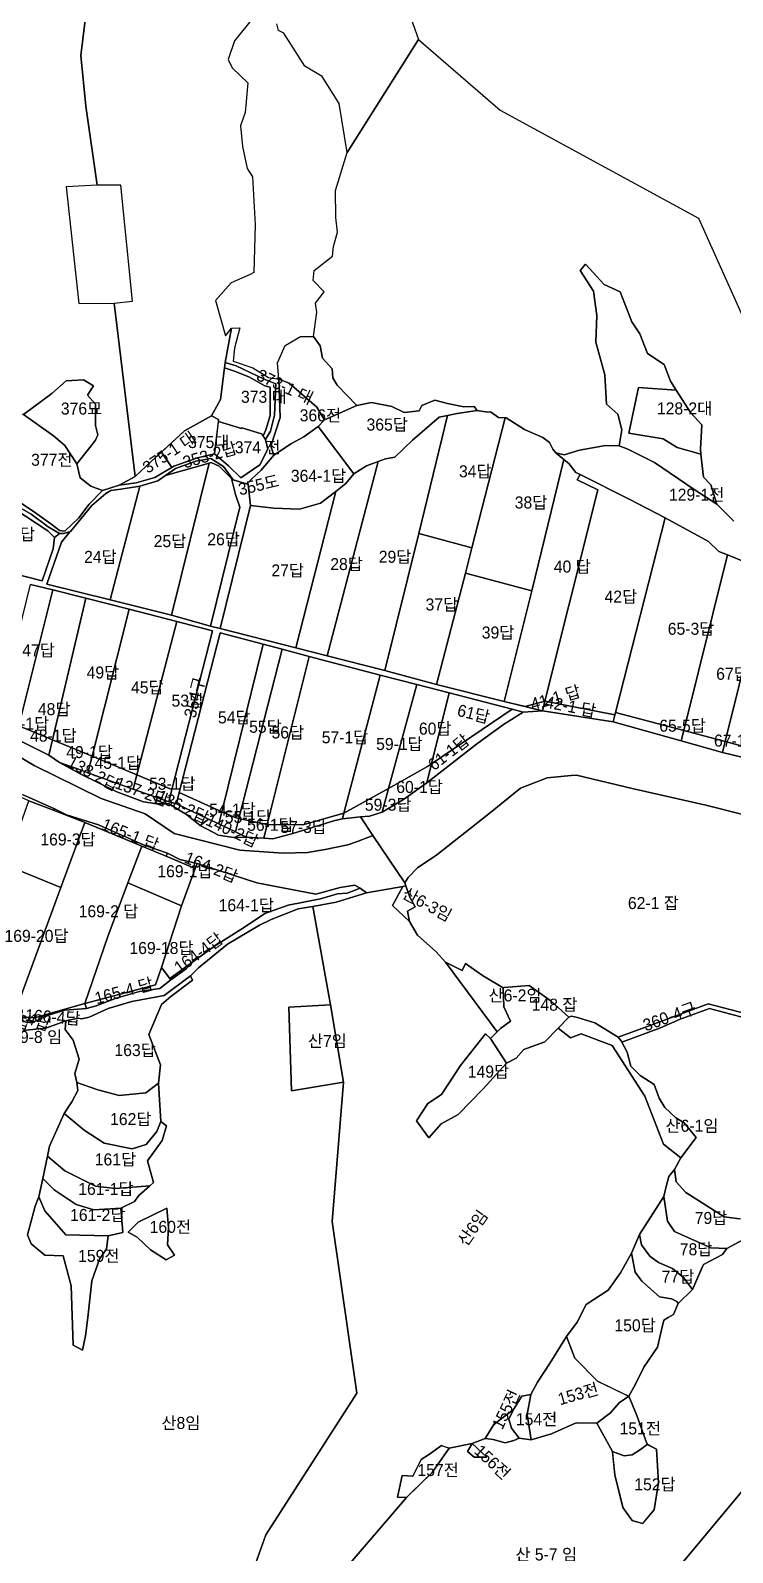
# Model space of a CAD drawing. Header units: metres. Extents: x 425810 to 429904, y 275710 to 280356.
# Drawn here: x 428615 to 428907, y 278879 to 279512 of the extents above; entities that cross this region are included whole.
import ezdxf

# ---------------------------------------------------------------- set-up
doc = ezdxf.new("R2010")
doc.units = ezdxf.units.M
doc.layers.add('00_지번', color=6, linetype='Continuous')
doc.layers.add('00_지적', color=6, linetype='Continuous')
doc.styles.get("Standard").update_dxf_attribs({"font": ''})
doc.styles.get('Standard').set_extended_font_data('Gulim')

msp = doc.modelspace()

# ---------------------------------------------------------------- linework, layer by layer
at = {"layer": '00_지적', "linetype": 'Continuous', "flags": 128}
for points in [[(428641.45, 279543.62), (428636.4, 279501.57), (428638.39, 279480.58), (428643.14, 279447.66), (428630.21, 279446.98), (428635.57, 279398.59), (428650.19, 279398.65), (428658.94, 279326.62), (428652.28, 279323.08), (428645.4, 279320.87), (428640.52, 279322.66), (428636.11, 279326.08), (428634.67, 279331.87), (428640.04, 279338.74), (428642.44, 279341.67), (428643.47, 279343.96), (428642.41, 279347.78), (428642.46, 279356.72), (428639.16, 279360.43), (428641.58, 279364.27), (428637.42, 279366.84), (428630.27, 279366.39), (428624.34, 279361.17), (428612.47, 279352.34)], [(428708.45, 279517.84), (428700.22, 279507.79), (428697.59, 279499.98), (428699.24, 279496.56), (428705.78, 279490.3), (428704.6, 279477.91), (428702.75, 279472.4), (428703.6, 279463.79), (428705.42, 279454.63), (428707.7, 279451.18), (428708.84, 279431.27), (428708.31, 279411.44), (428706.74, 279410.62), (428698.81, 279407.18), (428692.3, 279399.75), (428696.5, 279385.11), (428699.03, 279388.23), (428696.34, 279373.98), (428694.34, 279358.61), (428690.65, 279351.85), (428679.46, 279345.65), (428665.77, 279333.02), (428658.94, 279326.62), (428650.19, 279398.65), (428657.8, 279399.56), (428653.03, 279447.68), (428643.14, 279447.66), (428638.39, 279480.58), (428636.4, 279501.57), (428641.45, 279543.62)], [(428771.98, 279521.58), (428776.73, 279508.26), (428776.73, 279508.26), (428747.01, 279461.37), (428743.78, 279481.68), (428736.69, 279492.87), (428729.45, 279497.26), (428720.68, 279510.91), (428718.55, 279512.01), (428717.75, 279514.86)], [(428907.71, 279308.1), (428900.68, 279315.18), (428898.23, 279323.12), (428895.14, 279326.34), (428894.06, 279335.94), (428893.83, 279337.93), (428894.47, 279348.09), (428889.67, 279353.22), (428883.81, 279362.47), (428881.43, 279366.22), (428878.81, 279373.17), (428871.89, 279377.69), (428868.67, 279385.96), (428865.39, 279390.97), (428860.52, 279403.41), (428853.8, 279406.4), (428846.08, 279414.88), (428843.88, 279412.26), (428849.45, 279403.7), (428850.87, 279393.53), (428850.37, 279382.42), (428854.13, 279368.87), (428854.82, 279356.74), (428859.51, 279352.6), (428861.18, 279346.05), (428860.08, 279339.37), (428854.39, 279339.51), (428843.67, 279337.51), (428837.19, 279335.58), (428833.77, 279336.41), (428832.54, 279338.01), (428831.16, 279340.7), (428828.3, 279342.87), (428820.73, 279346.21), (428813.11, 279351.01), (428812.72, 279351.03), (428809.97, 279351.19), (428806.6, 279353.44), (428805.55, 279353.3), (428801.05, 279354.04), (428799.85, 279355.75), (428795.59, 279355.61), (428788.78, 279357), (428783.51, 279358.35), (428778.11, 279356.18), (428776.95, 279353.87), (428770.79, 279353.27), (428765.6, 279355.73), (428757.17, 279357.41), (428751.05, 279356.2), (428742.84, 279364.63), (428741.04, 279367.7), (428740.75, 279371.39), (428736.72, 279375.75), (428735.88, 279380.99), (428733, 279384.86), (428734.45, 279394.93), (428733.9, 279398.72), (428737.5, 279403.41), (428732.86, 279408.16), (428733.37, 279412.24), (428740.94, 279418.24), (428741.43, 279422.21), (428743.09, 279428.17), (428742.36, 279434.25), (428742.26, 279445.47), (428747.01, 279461.37), (428747.01, 279461.37), (428776.73, 279508.26), (428810.63, 279478.95), (428893.05, 279434.07), (428916.93, 279380.95)], [(428609.1, 279317.19), (428617.09, 279311.83), (428623.86, 279306.95), (428627.5, 279304.23), (428629.68, 279303.88), (428635.53, 279309.41), (428639.82, 279315.08), (428645.4, 279320.87), (428652.28, 279323.08), (428659.29, 279323.92), (428667.16, 279326.2), (428675.04, 279330.88), (428684.8, 279334.34), (428691.88, 279336.08), (428697.69, 279331.02), (428702.8, 279326.08), (428710.69, 279331.43), (428714.09, 279337.99), (428713.16, 279342.05), (428715.19, 279345.41), (428716.88, 279352.07), (428717.46, 279365.12), (428712.57, 279367.07), (428700.97, 279372.65), (428696.34, 279373.98), (428699.03, 279388.23), (428702.38, 279388.46), (428700.17, 279379.96), (428699.63, 279374.54), (428707.9, 279371.81), (428714.29, 279367.71), (428718.63, 279367.1), (428719.22, 279351.19), (428715.36, 279339.3), (428716.59, 279335.52), (428711.27, 279329.23), (428705.14, 279323.61), (428699.68, 279325.2), (428695.65, 279330.8), (428690.36, 279334.12), (428684.18, 279333.03), (428675.75, 279329.89), (428671.57, 279327.06), (428668.38, 279324.86), (428660.85, 279322.66), (428660, 279322.42), (428653.02, 279321.29), (428648.82, 279320.82), (428646.78, 279319.58), (428640.94, 279314.52), (428632.07, 279303.8), (428631.72, 279303.66), (428629.17, 279302.99), (428627.47, 279302.98), (428622.74, 279305.65), (428615.7, 279311.02), (428608.56, 279315.11)], [(428921.72, 279287.31), (428905.08, 279294.06), (428901.45, 279295.39), (428897.15, 279299.67), (428879.26, 279309.48), (428864.26, 279317.25), (428843.84, 279327.49), (428842.12, 279328.35), (428839.11, 279332.03), (428837.03, 279333.74), (428833.77, 279336.41), (428833.77, 279336.41), (428837.19, 279335.58), (428843.67, 279337.51), (428854.39, 279339.51), (428860.08, 279339.37), (428863.72, 279337.95), (428874.83, 279332.45), (428891.28, 279321.19), (428900.68, 279315.18), (428907.71, 279308.1)], [(428592.94, 279290.22), (428620.23, 279283.2), (428624.86, 279296.52), (428625.34, 279301.3), (428627.47, 279302.98), (428627.47, 279302.98), (428629.17, 279302.99), (428631.72, 279303.66), (428628.35, 279299.29), (428622.19, 279281.83), (428648.56, 279275.4), (428674.04, 279268.91), (428690.22, 279264.46), (428694.28, 279263.43), (428725.69, 279255.42), (428738.75, 279252.07), (428762.66, 279245.99), (428784.16, 279240.09), (428812.36, 279233.09), (428828.18, 279229.2), (428820.21, 279228.71), (428815.64, 279229.9), (428789.41, 279236.74), (428775.98, 279240.15), (428760.72, 279244.1), (428731.28, 279251.85), (428720.09, 279254.81), (428712.19, 279256.94), (428694.19, 279261.64), (428677.28, 279195.2), (428676.08, 279190.49), (428672.92, 279191.43), (428674.21, 279196.49), (428691.05, 279262.46), (428676.19, 279266.41), (428656.41, 279271.52), (428638.48, 279276.03), (428624.78, 279279.51), (428615.4, 279281.75)], [(428926.89, 279182.27), (428896.16, 279190), (428865.51, 279196.93), (428842.33, 279202.49), (428840.1, 279202.3), (428830.1, 279201.42), (428819.07, 279197.12), (428805.86, 279186.39), (428784.33, 279169.34), (428776.21, 279163.95), (428772.41, 279159.94), (428770.96, 279157.73), (428757.74, 279177.36), (428752.53, 279185.1), (428756.28, 279185.41), (428761.53, 279187.1), (428770.43, 279192.3), (428780.13, 279199.25), (428800.86, 279215.38), (428812.07, 279223.55), (428820.21, 279228.71), (428828.18, 279229.2), (428828.18, 279229.2), (428857.63, 279224.69), (428885.85, 279216.78), (428903.03, 279211.95), (428918.61, 279208.11)], [(428610.9, 279216.93), (428623.12, 279210.79), (428627.55, 279207.68), (428636.14, 279203.06), (428651.3, 279195.5), (428662.33, 279191.45), (428667.96, 279190.5), (428672.98, 279190.54), (428680.3, 279186.06), (428685.96, 279181.55), (428693.52, 279177.52), (428699.76, 279176.62), (428705.03, 279176.74), (428712.39, 279176.31), (428716.2, 279176.04), (428724.5, 279178.25), (428741.95, 279183.63), (428745.07, 279184.3), (428752.53, 279185.1), (428757.74, 279177.36), (428757.49, 279177.26), (428750.98, 279174.71), (428747.37, 279173.51), (428737.94, 279171.52), (428730.52, 279170.38), (428720.38, 279170.07), (428702.45, 279171.33), (428675.17, 279178.2), (428663.05, 279186.38), (428644.77, 279192.77), (428617.02, 279206.54), (428606.36, 279212.74)], [(428606.36, 279212.74), (428617.02, 279206.54), (428644.77, 279192.77), (428663.05, 279186.38), (428675.17, 279178.2), (428702.45, 279171.33), (428720.38, 279170.07), (428730.52, 279170.38), (428737.94, 279171.52), (428747.37, 279173.51), (428750.98, 279174.71), (428757.49, 279177.26), (428757.74, 279177.36), (428770.96, 279157.73), (428771.41, 279156.43), (428770.19, 279156.21), (428770.19, 279156.21), (428755.07, 279153.49), (428752.42, 279155.49), (428750.28, 279156.68), (428744.14, 279155.79), (428734.04, 279153.05), (428709.47, 279157.74), (428684.64, 279165.69), (428677.53, 279167.44), (428672.38, 279170.03), (428662.65, 279173.36), (428643.72, 279181.76), (428630.34, 279186.03), (428625.35, 279188.42), (428612.38, 279194.31)], [(428925.81, 279099.95), (428900.32, 279106.53), (428897.07, 279107.4), (428872.59, 279098.3), (428859.67, 279093.51), (428850, 279099.48), (428842.79, 279101.79), (428840.31, 279102.22), (428839.23, 279101.92), (428831.83, 279108.53), (428822.7, 279114.99), (428812.3, 279114.14), (428811.87, 279114.11), (428803.35, 279119.16), (428796.27, 279124.14), (428794.85, 279121.24), (428787.91, 279124.73), (428783.95, 279129.14), (428776.27, 279135.95), (428772.99, 279141.66), (428772.15, 279145.87), (428775.24, 279147.67), (428773.03, 279151.71), (428771.41, 279156.43), (428770.96, 279157.73), (428772.41, 279159.94), (428776.21, 279163.95), (428784.33, 279169.34), (428805.86, 279186.39), (428819.07, 279197.12), (428830.1, 279201.42), (428840.1, 279202.3), (428842.33, 279202.49), (428865.51, 279196.93), (428896.16, 279190), (428926.89, 279182.27)], [(428612.19, 279100.06), (428615.9, 279099.55), (428623.38, 279102.89), (428629.69, 279104.71), (428638.64, 279105.47), (428642.76, 279106.57), (428651.08, 279109.8), (428660.78, 279112.48), (428669.13, 279113.84), (428673.77, 279117.4), (428680.19, 279121.92), (428683.45, 279125.26), (428692.3, 279131.63), (428704.34, 279139.34), (428712.79, 279145.02), (428722.53, 279148.48), (428735.96, 279151.08), (428742.99, 279153.11), (428747.08, 279153.38), (428752.42, 279155.49), (428755.07, 279153.49), (428755.07, 279153.49), (428742.5, 279149.69), (428732.78, 279147.94), (428726.74, 279146.86), (428715.51, 279142.47), (428710.65, 279140.18), (428697.25, 279132.23), (428685.24, 279122.42), (428681.92, 279119.08), (428671, 279110.85), (428657.59, 279108.41), (428647.75, 279105.45), (428639.8, 279101.87), (428636.8, 279101.21), (428635.19, 279101.51), (428630.07, 279100.34), (428621.76, 279097.26), (428612.18, 279096.35)], [(428701.97, 278855.23), (428713.19, 278886.73), (428751.08, 278945.58), (428740.87, 279016.86), (428745.48, 279074.84), (428740.13, 279106.98), (428732.78, 279147.94), (428742.5, 279149.69), (428755.07, 279153.49), (428770.19, 279156.21), (428765.85, 279148.22), (428772.99, 279141.66), (428776.27, 279135.95), (428783.95, 279129.14), (428787.91, 279124.73), (428809.43, 279095.8), (428806.55, 279093.03), (428804.54, 279094.96), (428794.2, 279081.82), (428786.27, 279069.69), (428780.58, 279066.03), (428775.8, 279058.79), (428781.02, 279051.74), (428786.13, 279057.52), (428793.15, 279061.45), (428803.56, 279072.08), (428813.28, 279082.68), (428817.22, 279084.83), (428820.41, 279088.4), (428829.15, 279091.68), (428834.72, 279097.34), (428839.86, 279093.23), (428844.34, 279094.98), (428857.16, 279090.1), (428870.69, 279069.05), (428878.5, 279049.04), (428885.7, 279043.38), (428883.11, 279038.54), (428880.74, 279035.61), (428879.62, 279031.41), (428878.63, 279027.32), (428868.59, 279011.49), (428865.18, 279003.8), (428860.69, 278995.57), (428855.45, 278988.43), (428846.39, 278982.43), (428842.6, 278975.08), (428838.18, 278969.15), (428831.47, 278958.23), (428826.18, 278950.13), (428823.35, 278945.01), (428819.68, 278944.32), (428816.14, 278938.77), (428808, 278932.5), (428804.39, 278926.71), (428799, 278924.63), (428789.37, 278922.68), (428786.8, 278923.59), (428786.2, 278923.8), (428781.24, 278920.24), (428777.83, 278918.04), (428774.36, 278911.07), (428769.94, 278911.27), (428768.01, 278902.4), (428771.68, 278902.17), (428718.16, 278839.86)], [(428612.18, 279096.35), (428621.76, 279097.26), (428630.07, 279100.34), (428629.83, 279096.71), (428633.17, 279092.28), (428635.71, 279084.36), (428633.92, 279078.51), (428634.75, 279074.72), (428635.1, 279071.38), (428632.66, 279066.71), (428629.48, 279061.87), (428623.37, 279048.19), (428622.56, 279044.02), (428620.57, 279034.76), (428618.84, 279027.18), (428617.36, 279023.33), (428614.12, 279011.4), (428615.69, 279007.59), (428621.45, 279002.94), (428628.95, 279002.6), (428632.39, 278990.12), (428633.16, 278965.54), (428637.08, 278963.49), (428638.3, 278969.36), (428639.24, 278977.02), (428640.89, 278992.33), (428644.15, 279001.24), (428646.95, 279005.57), (428647.65, 279011.02), (428653.76, 279012.31), (428653, 279022.41), (428658.64, 279025.23), (428660.43, 279027.79), (428664.97, 279031.77), (428666.6, 279033.2), (428664.01, 279042.13), (428670.11, 279050.61), (428671.94, 279056.74), (428669.53, 279058.55), (428668.59, 279074.45), (428669.48, 279082.07), (428664.66, 279094.62), (428669.83, 279107.14), (428673.78, 279110.52), (428682.72, 279117.31), (428681.92, 279119.08), (428685.24, 279122.42), (428697.25, 279132.23), (428710.65, 279140.18), (428715.51, 279142.47), (428726.74, 279146.86), (428732.78, 279147.94), (428732.78, 279147.94), (428740.13, 279106.98), (428722.77, 279106.07), (428723.97, 279071.2), (428745.48, 279074.84), (428740.87, 279016.86), (428751.08, 278945.58), (428713.19, 278886.73), (428701.86, 278854.92)], [(428910.13, 279018.07), (428903.75, 279018.84), (428887.81, 279028.92), (428883.8, 279033.46), (428883.11, 279038.54), (428885.7, 279043.38), (428892.11, 279051.84), (428887.09, 279057.88), (428883.68, 279059.99), (428879.08, 279064.29), (428876.68, 279068.13), (428874.6, 279073.91), (428868.86, 279077.55), (428864.91, 279081.55), (428863.38, 279087.38), (428861.13, 279091.47), (428877.23, 279097.45), (428885.43, 279101.08), (428897.59, 279105.48), (428932.96, 279096.05)], [(428718.16, 278839.86), (428771.68, 278902.17), (428773.96, 278904.37), (428782.43, 278912.53), (428789.37, 278922.68), (428789.37, 278922.68), (428799, 278924.63), (428797.11, 278921.35), (428799.85, 278918.93), (428805.06, 278918.96), (428799, 278924.63), (428804.39, 278926.71), (428806.69, 278926.43), (428807.76, 278926.3), (428812.68, 278924.94), (428816.35, 278925.91), (428818.57, 278926.81), (428823.53, 278926.2), (428831.91, 278928.68), (428837.01, 278930.92), (428842.16, 278933.18), (428850.82, 278933.09), (428857.33, 278921.28), (428857.52, 278919.22), (428858.26, 278911.65), (428861.61, 278898.22), (428861.67, 278897.98), (428865.52, 278892.58), (428869.83, 278891.39), (428870.88, 278892.63), (428874.7, 278897.12), (428876.45, 278908.49), (428875.55, 278922.23), (428871.96, 278924.17), (428871.47, 278925.11), (428867.44, 278936.32), (428864.08, 278944.26), (428866.82, 278949.27), (428870.39, 278956.43), (428876.06, 278964.64), (428877.68, 278971.9), (428878.59, 278975.96), (428880.46, 278976.99), (428882.73, 278978.24), (428884.66, 278982.86), (428890.62, 278988.62), (428894.23, 278997.03), (428895.11, 278999.09), (428903.04, 279003.17), (428904.78, 279005.64), (428911.82, 279009.48)], [(428832.35, 278810.28), (428966.73, 278971.48)], [(428966.73, 278971.48), (428832.35, 278810.28)]]:
    msp.add_lwpolyline(points, dxfattribs=at)
for points in [[(428860.08, 279339.37), (428861.18, 279346.05), (428859.51, 279352.6), (428854.82, 279356.74), (428854.13, 279368.87), (428850.37, 279382.42), (428850.87, 279393.53), (428849.45, 279403.7), (428843.88, 279412.26), (428846.08, 279414.88), (428853.8, 279406.4), (428860.52, 279403.41), (428865.39, 279390.97), (428868.67, 279385.96), (428871.89, 279377.69), (428878.81, 279373.17), (428881.43, 279366.22), (428883.81, 279362.47), (428868.11, 279363.67), (428864.1, 279344.6), (428878.39, 279342.34), (428884.21, 279338.71), (428894.06, 279335.94), (428895.14, 279326.34), (428898.23, 279323.12), (428900.68, 279315.18), (428891.28, 279321.19), (428874.83, 279332.45), (428863.72, 279337.95), (428860.08, 279339.37)], [(428733, 279384.86), (428735.88, 279380.99), (428736.72, 279375.75), (428740.75, 279371.39), (428741.04, 279367.7), (428742.84, 279364.63), (428751.05, 279356.2), (428737.56, 279350.11), (428734.37, 279355.49), (428722.99, 279365.42), (428718.63, 279367.1), (428718.15, 279373.9), (428721.22, 279381.1), (428727.68, 279384.87), (428733, 279384.86)], [(428612.47, 279352.34), (428624.98, 279343.57), (428629.65, 279339.56), (428634.67, 279331.87), (428636.11, 279326.08), (428640.52, 279322.66), (428645.4, 279320.87), (428639.82, 279315.08), (428635.53, 279309.41), (428629.68, 279303.88), (428627.5, 279304.23), (428623.86, 279306.95), (428617.09, 279311.83), (428609.1, 279317.19), (428607.17, 279321.51), (428596.96, 279331.02), (428588.25, 279341.94), (428584.91, 279344.95), (428580.06, 279347.64), (428587.65, 279369.47), (428593.31, 279364.37), (428600.89, 279356.37), (428612.47, 279352.34)], [(428690.65, 279351.85), (428694.34, 279358.61), (428696.05, 279371.75), (428700.18, 279370.47), (428706.12, 279368.07), (428712.78, 279364.36), (428715.08, 279363.74), (428715.04, 279351.99), (428713.29, 279345.98), (428712.15, 279343.46), (428711.79, 279343.96), (428711.5, 279344.36), (428703.29, 279346.81), (428703.13, 279346.55), (428693.5, 279349.5), (428693.6, 279350.38), (428690.65, 279351.85)], [(428700.97, 279372.65), (428712.57, 279367.07), (428717.46, 279365.12), (428716.88, 279352.07), (428715.19, 279345.41), (428713.16, 279342.05), (428712.15, 279343.46), (428713.29, 279345.98), (428715.04, 279351.99), (428715.08, 279363.74), (428712.78, 279364.36), (428706.12, 279368.07), (428700.18, 279370.47), (428696.05, 279371.75), (428696.34, 279373.98), (428700.97, 279372.65)], [(428612.47, 279352.34), (428624.34, 279361.17), (428630.27, 279366.39), (428637.42, 279366.84), (428641.58, 279364.27), (428639.16, 279360.43), (428642.46, 279356.72), (428642.41, 279347.78), (428643.47, 279343.96), (428642.44, 279341.67), (428640.04, 279338.74), (428634.67, 279331.87), (428629.65, 279339.56), (428624.98, 279343.57), (428612.47, 279352.34)], [(428737.56, 279350.11), (428734.97, 279347.43), (428729.06, 279343.11), (428723.9, 279340.33), (428716.59, 279335.52), (428715.36, 279339.3), (428719.22, 279351.19), (428718.63, 279367.1), (428722.99, 279365.42), (428734.37, 279355.49), (428737.56, 279350.11)], [(428883.81, 279362.47), (428889.67, 279353.22), (428894.47, 279348.09), (428893.83, 279337.93), (428894.06, 279335.94), (428884.21, 279338.71), (428878.39, 279342.34), (428864.1, 279344.6), (428868.11, 279363.67), (428883.81, 279362.47)], [(428751.05, 279356.2), (428757.17, 279357.41), (428765.6, 279355.73), (428770.79, 279353.27), (428776.95, 279353.87), (428778.11, 279356.18), (428783.51, 279358.35), (428788.78, 279357), (428795.59, 279355.61), (428799.85, 279355.75), (428801.05, 279354.04), (428792.75, 279352.76), (428788.75, 279351.98), (428785.29, 279351.35), (428774.15, 279341.77), (428766.9, 279334.71), (428763.04, 279334.02), (428759.99, 279332.87), (428755.14, 279331.03), (428749.81, 279327.74), (428734.97, 279347.43), (428737.56, 279350.11), (428751.05, 279356.2)], [(428669.81, 279336.75), (428679.46, 279345.65), (428690.65, 279351.85), (428693.6, 279350.38), (428691.88, 279336.08), (428684.8, 279334.34), (428675.04, 279330.88), (428674.12, 279330.33), (428669.81, 279336.75)], [(428759.99, 279332.87), (428763.04, 279334.02), (428766.9, 279334.71), (428774.15, 279341.77), (428785.29, 279351.35), (428788.75, 279351.98), (428776.77, 279302.91), (428762.66, 279245.99), (428738.75, 279252.07), (428759.99, 279332.87)], [(428788.75, 279351.98), (428792.75, 279352.76), (428801.05, 279354.04), (428805.55, 279353.3), (428806.6, 279353.44), (428809.97, 279351.19), (428812.72, 279351.03), (428798.8, 279296.99), (428776.77, 279302.91), (428788.75, 279351.98)], [(428812.72, 279351.03), (428813.11, 279351.01), (428820.73, 279346.21), (428828.3, 279342.87), (428831.16, 279340.7), (428832.54, 279338.01), (428833.77, 279336.41), (428837.03, 279333.74), (428823.82, 279279.16), (428796.17, 279286.42), (428798.8, 279296.99), (428812.72, 279351.03)], [(428693.5, 279349.5), (428703.13, 279346.55), (428703.29, 279346.81), (428711.5, 279344.36), (428713.16, 279342.05), (428714.09, 279337.99), (428710.69, 279331.43), (428702.8, 279326.08), (428697.69, 279331.02), (428691.88, 279336.08), (428693.5, 279349.5)], [(428734.97, 279347.43), (428749.81, 279327.74), (428746.53, 279323.66), (428742.3, 279320.33), (428735.96, 279315.53), (428727.27, 279313.08), (428716.61, 279313.51), (428706.88, 279314.56), (428705.85, 279323.41), (428705.14, 279323.61), (428711.27, 279329.23), (428716.59, 279335.52), (428723.9, 279340.33), (428729.06, 279343.11), (428734.97, 279347.43)], [(428671.57, 279327.06), (428689.62, 279332.21), (428674.04, 279268.91), (428648.56, 279275.4), (428660.85, 279322.66), (428668.38, 279324.86), (428671.57, 279327.06)], [(428674.12, 279330.33), (428667.16, 279326.2), (428659.29, 279323.92), (428652.28, 279323.08), (428658.94, 279326.62), (428665.77, 279333.02), (428669.81, 279336.75), (428674.12, 279330.33)], [(428671.57, 279327.06), (428675.75, 279329.89), (428684.18, 279333.03), (428690.36, 279334.12), (428695.65, 279330.8), (428699.68, 279325.2), (428699.03, 279325.84), (428693.85, 279330.88), (428690.58, 279332.48), (428689.62, 279332.21), (428671.57, 279327.06)], [(428689.62, 279332.21), (428690.58, 279332.48), (428693.85, 279330.88), (428699.03, 279325.84), (428700.57, 279319.1), (428702.42, 279313.83), (428690.22, 279264.46), (428674.04, 279268.91), (428689.62, 279332.21)], [(428749.81, 279327.74), (428755.14, 279331.03), (428759.99, 279332.87), (428738.75, 279252.07), (428725.69, 279255.42), (428742.3, 279320.33), (428746.53, 279323.66), (428749.81, 279327.74)], [(428837.03, 279333.74), (428839.11, 279332.03), (428842.12, 279328.35), (428843.84, 279327.49), (428842.57, 279325.22), (428851.17, 279321.06), (428839.29, 279273.49), (428829.21, 279233.27), (428821.06, 279230.95), (428812.36, 279233.09), (428823.82, 279279.16), (428837.03, 279333.74)], [(428699.03, 279325.84), (428699.68, 279325.2), (428705.14, 279323.61), (428705.85, 279323.41), (428706.88, 279314.56), (428694.28, 279263.43), (428690.22, 279264.46), (428702.42, 279313.83), (428700.57, 279319.1), (428699.03, 279325.84)], [(428879.26, 279309.48), (428858.62, 279228.57), (428858.34, 279227.48), (428829.21, 279233.27), (428839.29, 279273.49), (428851.17, 279321.06), (428842.57, 279325.22), (428843.84, 279327.49), (428864.26, 279317.25), (428879.26, 279309.48)], [(428631.72, 279303.66), (428632.07, 279303.8), (428640.94, 279314.52), (428646.78, 279319.58), (428648.82, 279320.82), (428653.02, 279321.29), (428660, 279322.42), (428660.85, 279322.66), (428648.56, 279275.4), (428622.19, 279281.83), (428628.35, 279299.29), (428631.72, 279303.66)], [(428742.3, 279320.33), (428725.69, 279255.42), (428694.28, 279263.43), (428706.88, 279314.56), (428716.61, 279313.51), (428727.27, 279313.08), (428735.96, 279315.53), (428742.3, 279320.33)], [(428567.75, 279301.3), (428578.3, 279302.63), (428588.46, 279307.71), (428602.43, 279314.7), (428608.5, 279313.29), (428622.6, 279303.99), (428625.34, 279301.3), (428624.86, 279296.52), (428620.23, 279283.2), (428592.94, 279290.22), (428589.38, 279277.02), (428583.62, 279278.44), (428583.4, 279277.46), (428562.02, 279282.62), (428537.67, 279288.47), (428540.05, 279297.13), (428544.81, 279299.61), (428555.62, 279304.15), (428559.49, 279304.63), (428566.02, 279301.08), (428567.75, 279301.3)], [(428625.34, 279301.3), (428622.6, 279303.99), (428608.5, 279313.29), (428602.43, 279314.7), (428588.46, 279307.71), (428578.3, 279302.63), (428567.75, 279301.3), (428567.64, 279303.76), (428574.47, 279305.49), (428582.13, 279308.57), (428589.27, 279313.11), (428603.86, 279316.49), (428608.56, 279315.11), (428615.7, 279311.02), (428622.74, 279305.65), (428627.47, 279302.98), (428625.34, 279301.3)], [(428879.26, 279309.48), (428897.15, 279299.67), (428901.45, 279295.39), (428905.08, 279294.06), (428886.91, 279221.03), (428858.62, 279228.57), (428879.26, 279309.48)], [(428798.8, 279296.99), (428796.17, 279286.42), (428784.16, 279240.09), (428762.66, 279245.99), (428776.77, 279302.91), (428798.8, 279296.99)], [(428905.08, 279294.06), (428921.72, 279287.31), (428904.14, 279216.45), (428886.91, 279221.03), (428905.08, 279294.06)], [(428823.82, 279279.16), (428812.36, 279233.09), (428784.16, 279240.09), (428796.17, 279286.42), (428823.82, 279279.16)], [(428936.7, 279281.86), (428919.64, 279212.32), (428904.14, 279216.45), (428921.72, 279287.31), (428936.7, 279281.86)], [(428624.78, 279279.51), (428610.57, 279223.03), (428601.8, 279226.85), (428615.4, 279281.75), (428624.78, 279279.51)], [(428638.48, 279276.03), (428624.62, 279217.17), (428610.57, 279223.03), (428624.78, 279279.51), (428638.48, 279276.03)], [(428656.41, 279271.52), (428641.04, 279210.33), (428624.62, 279217.17), (428638.48, 279276.03), (428656.41, 279271.52)], [(428656.41, 279271.52), (428676.19, 279266.41), (428659.67, 279202.56), (428641.04, 279210.33), (428656.41, 279271.52)], [(428676.19, 279266.41), (428691.05, 279262.46), (428674.21, 279196.49), (428659.67, 279202.56), (428676.19, 279266.41)], [(428677.28, 279195.2), (428694.19, 279261.64), (428712.19, 279256.94), (428694.95, 279187.29), (428677.28, 279195.2)], [(428712.19, 279256.94), (428720.09, 279254.81), (428702.01, 279184.48), (428700.5, 279184.81), (428694.95, 279187.29), (428712.19, 279256.94)], [(428720.09, 279254.81), (428731.28, 279251.85), (428713.78, 279181.89), (428702.01, 279184.48), (428720.09, 279254.81)], [(428760.72, 279244.1), (428745.69, 279186.66), (428728.66, 279181.82), (428713.78, 279181.89), (428731.28, 279251.85), (428760.72, 279244.1)], [(428775.98, 279240.15), (428764.22, 279196.97), (428745.69, 279186.66), (428760.72, 279244.1), (428775.98, 279240.15)], [(428775.98, 279240.15), (428789.41, 279236.74), (428782.07, 279207.11), (428780.45, 279206.01), (428764.22, 279196.97), (428775.98, 279240.15)], [(428815.64, 279229.9), (428782.07, 279207.11), (428789.41, 279236.74), (428815.64, 279229.9)], [(428820.21, 279228.71), (428812.07, 279223.55), (428800.86, 279215.38), (428780.13, 279199.25), (428782.07, 279207.11), (428815.64, 279229.9), (428820.21, 279228.71)], [(428829.21, 279233.27), (428828.18, 279229.2), (428821.06, 279230.95), (428829.21, 279233.27)], [(428857.63, 279224.69), (428828.18, 279229.2), (428829.21, 279233.27), (428858.34, 279227.48), (428857.63, 279224.69)], [(428609.14, 279217.38), (428610.57, 279223.03), (428624.62, 279217.17), (428623.12, 279210.79), (428610.9, 279216.93), (428609.14, 279217.38)], [(428858.62, 279228.57), (428886.91, 279221.03), (428885.85, 279216.78), (428857.63, 279224.69), (428858.62, 279228.57)], [(428624.62, 279217.17), (428641.04, 279210.33), (428639.31, 279203.46), (428636.47, 279204.48), (428627.55, 279207.68), (428623.12, 279210.79), (428624.62, 279217.17)], [(428885.85, 279216.78), (428886.91, 279221.03), (428904.14, 279216.45), (428903.03, 279211.95), (428885.85, 279216.78)], [(428904.14, 279216.45), (428919.64, 279212.32), (428918.61, 279208.11), (428903.03, 279211.95), (428904.14, 279216.45)], [(428592, 279201.88), (428591.55, 279202.08), (428575.24, 279208.66), (428586.61, 279206.65), (428591.35, 279204.84), (428600.5, 279198.98), (428606.16, 279195.8), (428612.38, 279194.31), (428625.35, 279188.42), (428625.17, 279187.75), (428624.53, 279188), (428614.71, 279191.76), (428605.71, 279195.79), (428592, 279201.88)], [(428627.55, 279207.68), (428636.47, 279204.48), (428636.14, 279203.06), (428627.55, 279207.68)], [(428636.47, 279204.48), (428639.31, 279203.46), (428658.14, 279196.66), (428666.48, 279193.71), (428666.59, 279193.47), (428667.96, 279190.5), (428662.33, 279191.45), (428651.3, 279195.5), (428636.14, 279203.06), (428636.47, 279204.48)], [(428641.04, 279210.33), (428659.67, 279202.56), (428658.14, 279196.66), (428639.31, 279203.46), (428641.04, 279210.33)], [(428782.07, 279207.11), (428780.13, 279199.25), (428770.43, 279192.3), (428761.53, 279187.1), (428764.22, 279196.97), (428780.45, 279206.01), (428782.07, 279207.11)], [(428658.14, 279196.66), (428659.67, 279202.56), (428674.21, 279196.49), (428672.92, 279191.43), (428666.48, 279193.71), (428658.14, 279196.66)], [(428614.71, 279191.76), (428624.53, 279188), (428637.74, 279182.87), (428638.03, 279182.75), (428628.06, 279155.81), (428605.26, 279165.02), (428614.71, 279191.76)], [(428666.48, 279193.71), (428672.92, 279191.43), (428676.08, 279190.49), (428689.42, 279184.22), (428685.96, 279181.55), (428680.3, 279186.06), (428672.98, 279190.54), (428667.96, 279190.5), (428666.59, 279193.47), (428666.48, 279193.71)], [(428677.28, 279195.2), (428694.95, 279187.29), (428693.69, 279182.21), (428689.42, 279184.22), (428676.08, 279190.49), (428677.28, 279195.2)], [(428761.53, 279187.1), (428756.28, 279185.41), (428752.53, 279185.1), (428745.07, 279184.3), (428745.69, 279186.66), (428764.22, 279196.97), (428761.53, 279187.1)], [(428672.38, 279170.03), (428671.76, 279168.73), (428671.08, 279169.02), (428661.71, 279172.92), (428643.37, 279180.56), (428642.73, 279180.82), (428638.03, 279182.75), (428637.74, 279182.87), (428625.17, 279187.75), (428625.35, 279188.42), (428630.34, 279186.03), (428643.72, 279181.76), (428662.65, 279173.36), (428672.38, 279170.03)], [(428694.95, 279187.29), (428700.5, 279184.81), (428702.01, 279184.48), (428700.58, 279178.93), (428693.69, 279182.21), (428694.95, 279187.29)], [(428745.69, 279186.66), (428745.07, 279184.3), (428741.95, 279183.63), (428724.5, 279178.25), (428716.2, 279176.04), (428712.39, 279176.31), (428713.78, 279181.89), (428728.66, 279181.82), (428745.69, 279186.66)], [(428638.06, 279107.55), (428617.12, 279101.6), (428612.29, 279101.96), (428608.94, 279102.17), (428608.43, 279102.35), (428608.51, 279102.57), (428624.08, 279144.78), (428628.06, 279155.81), (428638.03, 279182.75), (428642.73, 279180.82), (428661.71, 279172.92), (428655.95, 279157.75), (428647.64, 279135.38), (428638.06, 279107.55)], [(428689.42, 279184.22), (428693.69, 279182.21), (428700.58, 279178.93), (428705.03, 279176.74), (428699.76, 279176.62), (428693.52, 279177.52), (428685.96, 279181.55), (428689.42, 279184.22)], [(428713.78, 279181.89), (428712.39, 279176.31), (428705.03, 279176.74), (428700.58, 279178.93), (428702.01, 279184.48), (428713.78, 279181.89)], [(428661.71, 279172.92), (428671.08, 279169.02), (428683.84, 279163.67), (428678.24, 279148.1), (428655.95, 279157.75), (428661.71, 279172.92)], [(428671.76, 279168.73), (428672.38, 279170.03), (428677.53, 279167.44), (428684.64, 279165.69), (428683.84, 279163.67), (428671.76, 279168.73)], [(428605.26, 279165.02), (428628.06, 279155.81), (428624.08, 279144.78), (428608.51, 279102.57), (428608.43, 279102.35), (428585.6, 279110.57), (428585.08, 279110.75), (428585.17, 279110.97), (428594.84, 279136.6), (428605.26, 279165.02)], [(428684.64, 279165.69), (428709.47, 279157.74), (428734.04, 279153.05), (428744.14, 279155.79), (428750.28, 279156.68), (428752.42, 279155.49), (428747.08, 279153.38), (428742.99, 279153.11), (428735.96, 279151.08), (428722.53, 279148.48), (428712.79, 279145.02), (428704.34, 279139.34), (428692.3, 279131.63), (428683.45, 279125.26), (428673.31, 279118.01), (428669.87, 279122.45), (428678.24, 279148.1), (428683.84, 279163.67), (428684.64, 279165.69)], [(428655.95, 279157.75), (428678.24, 279148.1), (428669.87, 279122.45), (428667.33, 279115.35), (428638.06, 279107.55), (428647.64, 279135.38), (428655.95, 279157.75)], [(428770.19, 279156.21), (428771.41, 279156.43), (428773.03, 279151.71), (428775.24, 279147.67), (428772.15, 279145.87), (428772.99, 279141.66), (428765.85, 279148.22), (428770.19, 279156.21)], [(428642.76, 279106.57), (428638.64, 279105.47), (428638.06, 279107.55), (428667.33, 279115.35), (428669.87, 279122.45), (428673.31, 279118.01), (428673.77, 279117.4), (428669.13, 279113.84), (428660.78, 279112.48), (428651.08, 279109.8), (428642.76, 279106.57)], [(428673.31, 279118.01), (428683.45, 279125.26), (428680.19, 279121.92), (428673.77, 279117.4), (428673.31, 279118.01)], [(428787.91, 279124.73), (428794.85, 279121.24), (428796.27, 279124.14), (428803.35, 279119.16), (428811.87, 279114.11), (428812.18, 279106.18), (428814.88, 279100.24), (428810.82, 279097.13), (428809.43, 279095.8), (428787.91, 279124.73)], [(428681.92, 279119.08), (428682.72, 279117.31), (428673.78, 279110.52), (428669.83, 279107.14), (428664.66, 279094.62), (428669.48, 279082.07), (428668.59, 279074.45), (428663.43, 279070.48), (428652.22, 279069.25), (428643.43, 279071.64), (428634.75, 279074.72), (428633.92, 279078.51), (428635.71, 279084.36), (428633.17, 279092.28), (428629.83, 279096.71), (428630.07, 279100.34), (428635.19, 279101.51), (428636.8, 279101.21), (428639.8, 279101.87), (428647.75, 279105.45), (428657.59, 279108.41), (428671, 279110.85), (428681.92, 279119.08)], [(428812.3, 279114.14), (428822.7, 279114.99), (428831.83, 279108.53), (428839.23, 279101.92), (428834.72, 279097.34), (428829.15, 279091.68), (428820.41, 279088.4), (428817.22, 279084.83), (428813.28, 279082.68), (428806.55, 279093.03), (428809.43, 279095.8), (428810.82, 279097.13), (428814.88, 279100.24), (428812.18, 279106.18), (428811.87, 279114.11), (428812.3, 279114.14)], [(428638.06, 279107.55), (428638.64, 279105.47), (428629.69, 279104.71), (428623.38, 279102.89), (428615.9, 279099.55), (428612.19, 279100.06), (428612.29, 279101.96), (428617.12, 279101.6), (428638.06, 279107.55)], [(428740.13, 279106.98), (428745.48, 279074.84), (428723.97, 279071.2), (428722.77, 279106.07), (428740.13, 279106.98)], [(428859.67, 279093.51), (428872.59, 279098.3), (428897.07, 279107.4), (428900.32, 279106.53), (428925.81, 279099.95), (428936.42, 279097.17), (428947.92, 279094.22), (428947.38, 279092.26), (428932.96, 279096.05), (428897.59, 279105.48), (428885.43, 279101.08), (428877.23, 279097.45), (428861.13, 279091.47), (428860.85, 279091.99), (428859.67, 279093.51)], [(428839.23, 279101.92), (428840.31, 279102.22), (428842.79, 279101.79), (428850, 279099.48), (428859.67, 279093.51), (428860.85, 279091.99), (428863.38, 279087.38), (428864.91, 279081.55), (428868.86, 279077.55), (428874.6, 279073.91), (428876.68, 279068.13), (428879.08, 279064.29), (428883.68, 279059.99), (428887.09, 279057.88), (428892.11, 279051.84), (428885.7, 279043.38), (428878.5, 279049.04), (428870.69, 279069.05), (428857.16, 279090.1), (428844.34, 279094.98), (428839.86, 279093.23), (428834.72, 279097.34), (428839.23, 279101.92)], [(428806.55, 279093.03), (428813.28, 279082.68), (428803.56, 279072.08), (428793.15, 279061.45), (428786.13, 279057.52), (428781.02, 279051.74), (428775.8, 279058.79), (428780.58, 279066.03), (428786.27, 279069.69), (428794.2, 279081.82), (428804.54, 279094.96), (428806.55, 279093.03)], [(428668.59, 279074.45), (428669.53, 279058.55), (428667.89, 279054.39), (428663.55, 279048.92), (428657.67, 279047.07), (428646.04, 279049.54), (428637.73, 279054.9), (428629.48, 279061.87), (428632.66, 279066.71), (428635.1, 279071.38), (428634.75, 279074.72), (428643.43, 279071.64), (428652.22, 279069.25), (428663.43, 279070.48), (428668.59, 279074.45)], [(428629.48, 279061.87), (428637.73, 279054.9), (428646.04, 279049.54), (428657.67, 279047.07), (428663.55, 279048.92), (428667.89, 279054.39), (428669.53, 279058.55), (428671.94, 279056.74), (428670.11, 279050.61), (428664.01, 279042.13), (428666.6, 279033.2), (428664.97, 279031.77), (428650.68, 279030.71), (428642.38, 279031.64), (428629.72, 279038.04), (428622.56, 279044.02), (428623.37, 279048.19), (428629.48, 279061.87)], [(428622.56, 279044.02), (428629.72, 279038.04), (428642.38, 279031.64), (428650.68, 279030.71), (428664.97, 279031.77), (428660.43, 279027.79), (428658.64, 279025.23), (428653, 279022.41), (428641.74, 279021.8), (428634.48, 279024.04), (428625.3, 279030.15), (428620.57, 279034.76), (428622.56, 279044.02)], [(428620.57, 279034.76), (428625.3, 279030.15), (428634.48, 279024.04), (428641.74, 279021.8), (428653, 279022.41), (428653.76, 279012.31), (428647.65, 279011.02), (428630.15, 279011.4), (428621.33, 279021.31), (428618.84, 279027.18), (428620.57, 279034.76)], [(428878.63, 279027.32), (428879.62, 279031.41), (428880.74, 279035.61), (428883.11, 279038.54), (428883.8, 279033.46), (428887.81, 279028.92), (428903.75, 279018.84), (428910.13, 279018.07), (428918.03, 279019.3), (428926.22, 279020.8), (428922.02, 279018.16), (428918.34, 279015.85), (428911.82, 279009.48), (428904.78, 279005.64), (428898.16, 279005.93), (428883.02, 279012.81), (428880.2, 279017.03), (428878.63, 279027.32)], [(428647.65, 279011.02), (428646.95, 279005.57), (428644.15, 279001.24), (428640.89, 278992.33), (428639.24, 278977.02), (428638.3, 278969.36), (428637.08, 278963.49), (428633.16, 278965.54), (428632.39, 278990.12), (428628.95, 279002.6), (428621.45, 279002.94), (428615.69, 279007.59), (428614.12, 279011.4), (428617.36, 279023.33), (428618.84, 279027.18), (428621.33, 279021.31), (428630.15, 279011.4), (428647.65, 279011.02)], [(428868.59, 279011.49), (428878.63, 279027.32), (428880.2, 279017.03), (428883.02, 279012.81), (428898.16, 279005.93), (428904.78, 279005.64), (428903.04, 279003.17), (428895.11, 278999.09), (428890.62, 278988.62), (428886.9, 278993.56), (428882.24, 278997.35), (428876.49, 278999.92), (428872.86, 279002.54), (428869.3, 279007.28), (428868.59, 279011.49)], [(428671.8, 279000.97), (428675.34, 279002.94), (428672.34, 279007.27), (428672.76, 279014.43), (428672.09, 279022.43), (428660.2, 279016.71), (428656.03, 279012.49), (428659.75, 279010.39), (428665.34, 279005.11), (428671.8, 279000.97)], [(428671.8, 279000.97), (428665.34, 279005.11), (428659.75, 279010.39), (428656.03, 279012.49), (428660.2, 279016.71), (428672.09, 279022.43), (428672.76, 279014.43), (428672.34, 279007.27), (428675.34, 279002.94), (428671.8, 279000.97)], [(428865.18, 279003.8), (428868.59, 279011.49), (428869.3, 279007.28), (428872.86, 279002.54), (428876.49, 278999.92), (428882.24, 278997.35), (428886.9, 278993.56), (428888.4, 278991.56), (428890.62, 278988.62), (428884.66, 278982.86), (428884.09, 278983.66), (428881.84, 278984.72), (428876.85, 278985.56), (428869.52, 278992.19), (428866.7, 278995.91), (428865.18, 279003.8)], [(428838.18, 278969.15), (428842.6, 278975.08), (428846.39, 278982.43), (428855.45, 278988.43), (428860.69, 278995.57), (428865.18, 279003.8), (428866.7, 278995.91), (428869.52, 278992.19), (428876.85, 278985.56), (428881.84, 278984.72), (428884.09, 278983.66), (428884.66, 278982.86), (428882.73, 278978.24), (428880.46, 278976.99), (428878.59, 278975.96), (428877.68, 278971.9), (428876.06, 278964.64), (428870.39, 278956.43), (428866.82, 278949.27), (428864.08, 278944.26), (428863.57, 278944.51), (428851.11, 278950.53), (428841.66, 278960.08), (428838.18, 278969.15)], [(428823.35, 278945.01), (428826.18, 278950.13), (428831.47, 278958.23), (428838.18, 278969.15), (428841.66, 278960.08), (428851.11, 278950.53), (428864.08, 278944.26), (428860.15, 278941.54), (428856.49, 278937.44), (428850.82, 278933.09), (428842.16, 278933.18), (428831.91, 278928.68), (428823.53, 278926.2), (428821.82, 278936.69), (428823.35, 278945.01)], [(428816.14, 278938.77), (428819.68, 278944.32), (428823.35, 278945.01), (428821.82, 278936.69), (428823.53, 278926.2), (428818.57, 278926.81), (428815.28, 278930.96), (428814.17, 278934.74), (428816.14, 278938.77)], [(428816.14, 278938.77), (428814.17, 278934.74), (428815.28, 278930.96), (428818.57, 278926.81), (428816.35, 278925.91), (428812.68, 278924.94), (428807.76, 278926.3), (428804.39, 278926.71), (428808, 278932.5), (428816.14, 278938.77)], [(428864.08, 278944.26), (428867.44, 278936.32), (428871.77, 278924.28), (428868.98, 278922.18), (428865.54, 278919.96), (428862.16, 278919.58), (428857.33, 278921.28), (428850.82, 278933.09), (428856.49, 278937.44), (428860.15, 278941.54), (428864.08, 278944.26)], [(428771.68, 278902.17), (428768.01, 278902.4), (428769.94, 278911.27), (428774.36, 278911.07), (428777.83, 278918.04), (428781.24, 278920.24), (428786.2, 278923.8), (428789.37, 278922.68), (428782.43, 278912.53), (428771.68, 278902.17)], [(428799.01, 278924.63), (428805.07, 278918.96), (428799.85, 278918.93), (428797.12, 278921.35), (428799.01, 278924.63)], [(428857.33, 278921.28), (428862.16, 278919.58), (428865.54, 278919.96), (428868.98, 278922.18), (428871.77, 278924.28), (428875.55, 278922.23), (428876.45, 278908.49), (428874.7, 278897.12), (428869.83, 278891.39), (428865.52, 278892.58), (428861.67, 278897.98), (428858.26, 278911.65), (428857.33, 278921.28)]]:
    msp.add_lwpolyline(points, close=True, dxfattribs=at)

# ---------------------------------------------------------------- texts
at = {"layer": '00_지번'}
for s, rotation, p in [('373-1 대', 335, (428708.91, 279366.99)), ('375-1 대', 34, (428664.2, 279327.66)), ('353-2답', 16, (428679.58, 279329.97)), ('355도', 13, (428702.44, 279318.72)), ('354구', 76, (428683.95, 279225.91)), ('41-1 답', 16, (428824.13, 279229.38)), ('61답', 346, (428792.41, 279227.22)), ('42-1 답', 349, (428829.07, 279230.62)), ('61-1답', 38, (428783.15, 279204.07)), ('138-2답', 332, (428630.28, 279206.37)), ('137-2답', 340, (428650.14, 279197.21)), ('136-2답', 334, (428667.35, 279192.21)), ('140-2답', 335, (428687.8, 279181.99)), ('165-1 답', 338, (428644.51, 279180.08)), ('164-2답', 338, (428678.96, 279166.25)), ('산6-3임', 332, (428769.44, 279151.8)), ('164-4답', 36, (428677.43, 279119.8)), ('165-4 답', 15, (428642.92, 279107.18)), ('168-5답', 340, (428592.87, 279104.4)), ('168-4답', 340, (428601.11, 279103.84)), ('166-4답', 356, (428613.07, 279100.3)), ('360-4구', 20, (428871.09, 279095.9)), ('산6임', 55, (428796.55, 279006.2)), ('155전', 64, (428811.48, 278930.04)), ('153전', 16, (428835.47, 278940.49)), ('156전', 317, (428799.46, 278920.97))]:
    msp.add_text(s, height=5, rotation=rotation, dxfattribs=at).set_placement(p)
for s, p in [('373 대', (428702.91, 279357.25)), ('376묘', (428628.04, 279352.35)), ('128-2대', (428875.77, 279352.42)), ('366전', (428727.31, 279349.55)), ('365답', (428755.09, 279345.73)), ('375대', (428680.92, 279338.44)), ('374 전', (428700.35, 279336.27)), ('377전', (428615.7, 279331.09)), ('34답', (428793.51, 279326.27)), ('364-1답', (428723.64, 279324.41)), ('38답', (428816.68, 279313.32)), ('129-1전', (428880.78, 279316.57)), ('23답', (428603.74, 279300.13)), ('25답', (428666.63, 279297.26)), ('26답', (428688.92, 279298.04)), ('24답', (428637.7, 279290.71)), ('28답', (428740.02, 279287.71)), ('29답', (428760.18, 279290.75)), ('27답', (428715.55, 279285.07)), ('40 답', (428832.91, 279286.67)), ('37답', (428779.62, 279270.92)), ('42답', (428854, 279274.17)), ('39답', (428802.99, 279259.26)), ('65-3답', (428880.29, 279260.82)), ('47답', (428612, 279251.89)), ('49답', (428638.76, 279242.64)), ('45답', (428657.21, 279236.45)), ('67답', (428900.41, 279242.11)), ('53답', (428674.04, 279230.95)), ('48답', (428618.49, 279227.4)), ('54답', (428693.35, 279223.98)), ('47-1답', (428603.8, 279221.38)), ('55답', (428706.3, 279220.09)), ('56답', (428715.61, 279217.71)), ('60답', (428776.85, 279219.31)), ('65-5답', (428876.76, 279220.53)), ('48-1답', (428615.27, 279216.43)), ('57-1답', (428736.48, 279215.73)), ('59-1답', (428759.08, 279212.92)), ('67-1답', (428899.49, 279214.34)), ('49-1답', (428630.29, 279209.56)), ('45-1답', (428642.05, 279205.1)), ('53-1답', (428664.68, 279196.4)), ('60-1답', (428767.44, 279195.06)), ('59-3답', (428754.4, 279187.69)), ('54-1답', (428689.69, 279185.64)), ('55-1답', (428696.18, 279182.6)), ('169-3답', (428619.53, 279173.26)), ('56-1답', (428705.46, 279179.33)), ('57-3답', (428719.26, 279178.43)), ('169-1답', (428668.15, 279160.04)), ('169-2 답', (428635.45, 279143.38)), ('164-1답', (428693.62, 279145.92)), ('62-1 잡', (428863.72, 279146.8)), ('169-20답', (428604.62, 279133.15)), ('169-18답', (428656.54, 279128.11)), ('산6-2임', (428805.82, 279108.41)), ('148 잡', (428823.74, 279104.55)), ('산 9-8 임', (428602.96, 279091.16)), ('163답', (428650.32, 279085.68)), ('산7임', (428730.71, 279089.48)), ('149답', (428797.17, 279076.73)), ('162답', (428648.51, 279057)), ('산6-1임', (428879.34, 279054.23)), ('161답', (428642.13, 279040.22)), ('161-1답', (428635.28, 279027.97)), ('161-2답', (428631.89, 279017.14)), ('79답', (428891.48, 279015.89)), ('160전', (428664.95, 279012.2)), ('78답', (428885.28, 279002.9)), ('159전', (428635.23, 279000.14)), ('77답', (428877.76, 278991.53)), ('150답', (428858.11, 278971.26)), ('산8임', (428669.83, 278930.67)), ('154전', (428817.16, 278932.24)), ('151전', (428860.26, 278928.41)), ('157전', (428776.25, 278911.11)), ('152답', (428866.37, 278905.15)), ('산 5-7 임', (428816.95, 278876.02))]:
    msp.add_text(s, height=5, dxfattribs=at).set_placement(p)

doc.saveas('drawing.dxf')
